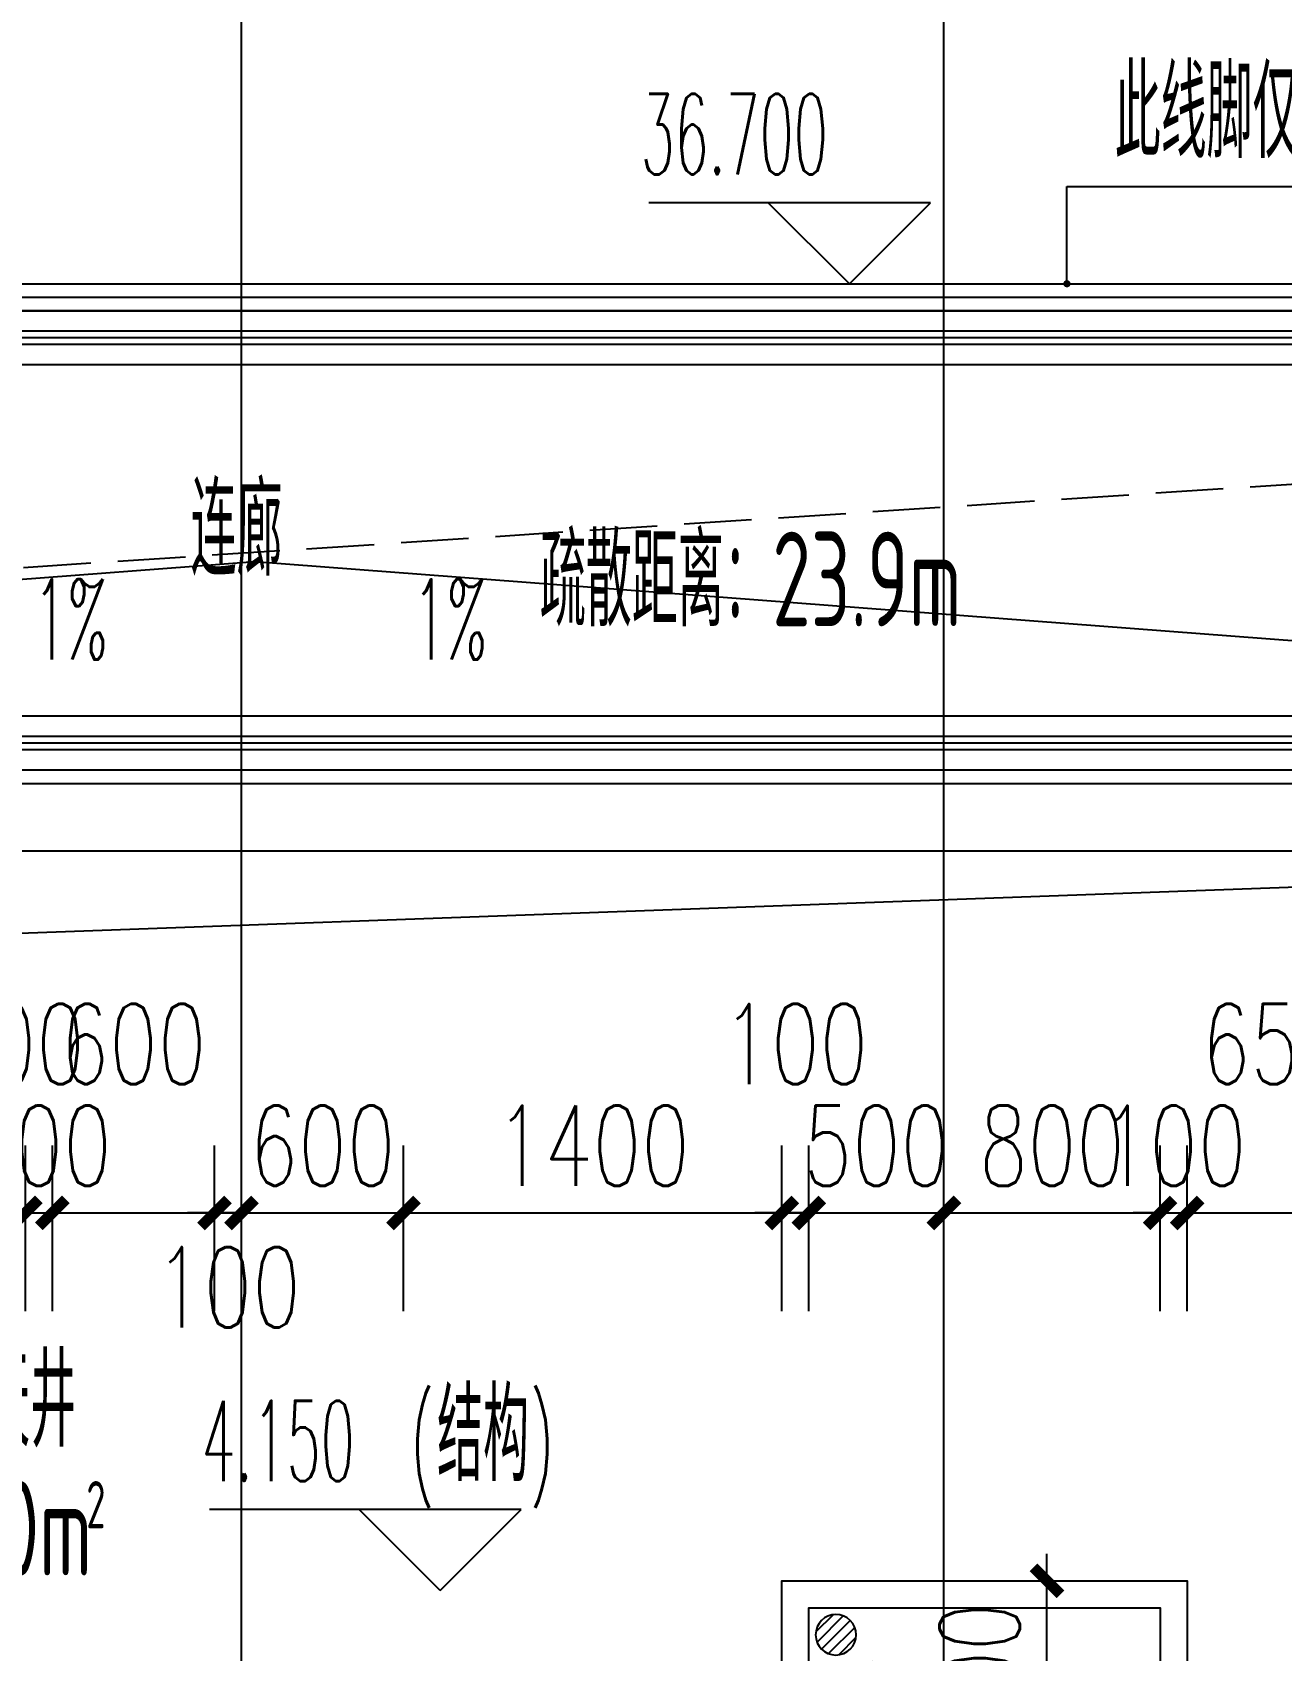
# Model space of a CAD drawing. Extents: x -129588 to 17450, y 1144 to 109436.
# Drawn here: x -30488 to -25864, y 25140 to 31129 of the extents above; entities that cross this region are included whole.
import ezdxf

# ---------------------------------------------------------------- set-up
doc = ezdxf.new("R2010")
doc.units = 0
doc.header["$LTSCALE"] = 1000
doc.header["$MEASUREMENT"] = 0
doc.linetypes.add('DASH', pattern=[0.35, 0.25, -0.1])
doc.layers.add('A-area(算全面积)', color=21, linetype='Continuous', plot=False)
doc.layers.add('A-area(算半面积)', color=23, linetype='Continuous', plot=False)
for name, color, linetype in [('A-外装饰线脚', 7, 'Continuous'), ('A-洞口', 105, 'Continuous'), ('A-疏散距离', 105, 'DASH'), ('A-看线', 105, 'Continuous'), ('A-空调室外机', 5, 'DASH'), ('A-第三道尺寸线', 105, 'Continuous'), ('A-线脚看线', 9, 'Continuous'), ('AE-FLOR', 151, 'Continuous'), ('DIM_ELEV', 3, 'Continuous'), ('DIM_LEAD', 3, 'Continuous'), ('DIM_SYMB', 3, 'Continuous'), ('DOTE', 16, 'Continuous'), ('NL', 5, 'Continuous'), ('PUB_TEXT', 7, 'Continuous'), ('ys', 154, 'Continuous'), ('栏杆', 142, 'Continuous')]:
    doc.layers.add(name, color=color, linetype=linetype)
doc.styles.add('_TCH_DIM', font='SIMPLEX.shx', dxfattribs={"width": 0.7, "bigfont": 'GBCBIG.shx'})
doc.styles.add('_TCH_DIM_T3', font='SIMPLEX.shx', dxfattribs={"width": 0.705882, "bigfont": 'GBCBIG.shx'})
doc.styles.get("Standard").update_dxf_attribs({"font": 'gbenor.shx', "width": 0.7, "bigfont": 'gbcbig.shx'})
doc.dimstyles.new('_TCH_ARCH&&100', dxfattribs={"dimtxt": 297.5, "dimasz": 100, "dimexe": 250, "dimexo": 300, "dimgap": 100, "dimtad": 1, "dimdec": 0, "dimzin": 0, "dimdsep": 46, "dimtxsty": '_TCH_DIM_T3', "dimblk": 'ARCHTICK', "dimcen": 0.09, "dimclrt": 7, "dimazin": 2, "dimtfac": 1, "dimtdec": 0, "dimtix": 1, "dimtmove": 2, "dimatfit": 3, "dimfxl": 0, "dimtolj": 1, "dimtzin": 0, "dimarcsym": 0})

# ---------------------------------------------------------------- blocks, each defined once
blk = doc.blocks.new('zhouxianssceng0329')
at = {"layer": 'DOTE'}
for p, q in [((-29713.7, 140298.2), (-29713.7, 156469.4)), ((-27113.7, 132089.9), (-27113.7, 156469.4)), ((5501.3, 148798.2), (-44988.6, 148798.2)), ((-20013.7, 147298.2), (-44988.6, 147298.2))]:
    blk.add_line(p, q, dxfattribs=at)
blk = doc.blocks.new('ktswaj')
at = {"linetype": 'DASH'}
blk.add_lwpolyline([(15990.1, 179082.6), (15990.1, 178253.3), (16268.4, 178253.3), (16268.4, 179082.6)], close=True, dxfattribs=at)
for points in [[(15990.1, 179082.6), (16268.4, 178253.3)], [(15990.1, 178253.3), (16268.4, 179082.6)]]:
    blk.add_lwpolyline(points, dxfattribs=at)
blk = doc.blocks.new('A3ktsjw')
at = {"layer": '栏杆'}
for points in [[(-26114.3, 169534.8), (-26114.3, 170234.8), (-24614.3, 170234.8), (-24614.3, 169534.8)], [(-26014.3, 169534.8), (-26014.3, 170134.8), (-24714.3, 170134.8), (-24714.3, 169534.8)]]:
    blk.add_lwpolyline(points, dxfattribs=at)
at = {"layer": 'A-空调室外机', "extrusion": (0, 0, -1), "zscale": -1, "rotation": 90}
blk.add_blockref('ktswaj', (204032.2, 153666.4), dxfattribs=at)
blk = doc.blocks.new('ssxianjiao0329')
at = {"layer": 'A-线脚看线'}
for points in [[(-32413.7, 148948.2), (-22513.7, 148948.2)], [(-32413.7, 147148.2), (-22513.7, 147148.2)]]:
    blk.add_lwpolyline(points, dxfattribs=at)
blk = doc.blocks.new('hhhhxintongqutong0329')
at = {"layer": 'A-area(算全面积)'}
blk.add_lwpolyline([(-37213.7, 20182.6), (-37213.7, 20182.6), (-37213.7, 20182.6), (-37213.7, 16782.6), (-34663.7, 16782.6), (-34663.7, 16782.6), (-33413.7, 16782.6), (-33413.7, 16782.6), (-31813.7, 16782.6), (-31813.7, 16982.6), (-31213.7, 16982.6), (-31213.7, 13682.6), (-29813.7, 13682.6), (-29813.7, 16982.6), (-29213.7, 16982.6), (-29213.7, 16782.6), (-27713.6, 16782.6), (-27713.6, 16782.6), (-26463.7, 16782.6), (-26463.7, 16782.6), (-25563.6, 16782.6), (-25563.7, 18382.6), (-22113.7, 18382.6), (-22113.7, 20182.6)], close=True, dxfattribs=at)
at = {"layer": 'A-看线'}
blk.add_lwpolyline([(-22113.7, 20182.6), (-37213.7, 20182.6)], dxfattribs=at)
at = {"layer": 'AE-FLOR'}
for points in [[(-22513.7, 22182.6), (-32413.7, 22182.6)], [(-22513.7, 21982.6), (-32413.7, 21982.6)], [(-22513.7, 20682.6), (-32413.7, 20682.6)], [(-22513.7, 20482.6), (-32413.7, 20482.6)]]:
    blk.add_lwpolyline(points, dxfattribs=at)
at = {"layer": 'DIM_ELEV'}
for p, q in [((-28678.4, 17746.5), (-29831.7, 17746.5)), ((-28978.4, 17446.5), (-29278.4, 17746.5)), ((-28978.4, 17446.5), (-28678.4, 17746.5))]:
    blk.add_line(p, q, dxfattribs=at)
at = {"layer": '栏杆'}
for points in [[(-22513.7, 22107.6), (-32413.7, 22107.6)], [(-22513.7, 22057.6), (-32413.7, 22057.6)], [(-22513.7, 20607.6), (-32413.7, 20607.6)], [(-22513.7, 20557.6), (-32413.7, 20557.6)]]:
    blk.add_lwpolyline(points, dxfattribs=at)
at = {"layer": 'PUB_TEXT', "width": 0.7}
for s, height, p in [('连廊', 337.59, (-29901.9, 21202.3)), ('天井', 337.59, (-30666, 17979.4)), ('50m', 350, (-30757.7, 17501.6)), ('2', 175, (-30288.1, 17676.6))]:
    blk.add_text(s, height=height, dxfattribs=at).set_placement(p)
at = {"layer": 'PUB_TEXT', "style": '_TCH_DIM'}
for s, height, width, p in [('结构', 337.59, 0.7, (-28989.7, 17851.5)), ('4.150', 297.5, 0.494118, (-29861.7, 17851.5)), ('(', 297.5, 0.494118, (-29087.7, 17851.5)), (')', 297.5, 0.494118, (-28645.6, 17851.5))]:
    blk.add_text(s, height=height, dxfattribs=dict(at, width=width)).set_placement(p)
blk = doc.blocks.new('_LV13')
at = {"color": 0}
for p, q in [((-0.071, 0.495), (-0.495, 0.071)), ((0.183, 0.465), (-0.465, -0.183)), ((0.354, 0.354), (-0.354, -0.354)), ((0.465, 0.183), (-0.183, -0.465)), ((0.495, -0.071), (0.071, -0.495))]:
    blk.add_line(p, q, dxfattribs=at)
blk.add_circle((0, 0), 0.5)
blk = doc.blocks.new('e30505')
at = {"layer": 'NL', "ltscale": 0.5, "extrusion": (0, 0, -1), "xscale": -150, "yscale": 150, "zscale": -150, "rotation": 270}
blk.add_blockref('_LV13', (130227.7, 67543.6), dxfattribs=at)
blk = doc.blocks.new('_ArchTick')
at = {"color": 0, "linetype": 'ByBlock', "const_width": 0.4}
blk.add_lwpolyline([(-0.5, -0.5), (0.5, 0.5)], dxfattribs=at)
blk = doc.blocks.new('*D315')
at = {"layer": 'A-第三道尺寸线', "color": 0, "lineweight": -2, "transparency": 16777216}
for p, q in [((-26732.4, 25398.2), (-26732.4, 25498.2)), ((-27148.2, 25398.2), (-26482.4, 25398.2)), ((-26732.4, 24698.2), (-26732.4, 25398.2)), ((-27148.2, 24698.2), (-26482.4, 24698.2)), ((-26732.4, 24698.2), (-26732.4, 24598.2))]:
    blk.add_line(p, q, dxfattribs=at)
at = {"layer": 'Defpoints', "color": 0, "transparency": 16777216}
for p in [(-27448.2, 25398.2), (-26732.4, 25398.2), (-27448.2, 24698.2)]:
    blk.add_point(p, dxfattribs=at)
at = {"layer": 'A-第三道尺寸线', "color": 0, "lineweight": -2, "transparency": 16777216, "xscale": 100, "yscale": 100, "zscale": 100}
for p, rotation in [((-26732.4, 25398.2), 270), ((-26732.4, 24698.2), 90)]:
    blk.add_blockref('_ArchTick', p, dxfattribs=dict(at, rotation=rotation))
at = {"layer": 'A-第三道尺寸线', "color": 7, "transparency": 16777216, "insert": (-26981.2, 25048.2), "char_height": 297.5, "attachment_point": 5, "rotation": 90, "style": '_TCH_DIM_T3'}
blk.add_mtext('\\A1;700', dxfattribs=at)
blk = doc.blocks.new('*D382')
at = {"layer": 'A-第三道尺寸线', "color": 0, "lineweight": -2, "transparency": 16777216}
for p, q in [((-30613.7, 26396.1), (-30613.7, 27009.5)), ((-30513.7, 26396.1), (-30513.7, 27009.5)), ((-30613.7, 26759.5), (-30713.7, 26759.5)), ((-30613.7, 26759.5), (-30513.7, 26759.5)), ((-30513.7, 26759.5), (-30413.7, 26759.5))]:
    blk.add_line(p, q, dxfattribs=at)
at = {"layer": 'Defpoints', "color": 0, "transparency": 16777216}
for p in [(-30513.7, 26759.5), (-30613.7, 26096.1), (-30513.7, 26096.1)]:
    blk.add_point(p, dxfattribs=at)
at = {"layer": 'A-第三道尺寸线', "color": 0, "lineweight": -2, "transparency": 16777216, "xscale": 100, "yscale": 100, "zscale": 100}
blk.add_blockref('_ArchTick', (-30613.7, 26759.5), dxfattribs=at)
at = {"layer": 'A-第三道尺寸线', "color": 0, "lineweight": -2, "transparency": 16777216, "xscale": 100, "yscale": 100, "zscale": 100, "rotation": 180}
blk.add_blockref('_ArchTick', (-30513.7, 26759.5), dxfattribs=at)
at = {"layer": 'A-第三道尺寸线', "color": 7, "transparency": 16777216, "insert": (-30563.7, 27384.5), "char_height": 297.5, "attachment_point": 5, "style": '_TCH_DIM_T3'}
blk.add_mtext('\\A1;100', dxfattribs=at)
blk = doc.blocks.new('*D383')
at = {"layer": 'A-第三道尺寸线', "color": 0, "lineweight": -2, "transparency": 16777216}
for p, q in [((-30513.7, 26396.1), (-30513.7, 27009.5)), ((-30413.7, 26396.1), (-30413.7, 27009.5)), ((-30513.7, 26759.5), (-30613.7, 26759.5)), ((-30513.7, 26759.5), (-30413.7, 26759.5)), ((-30413.7, 26759.5), (-30313.7, 26759.5))]:
    blk.add_line(p, q, dxfattribs=at)
at = {"layer": 'Defpoints', "color": 0, "transparency": 16777216}
for p in [(-30413.7, 26759.5), (-30513.7, 26096.1), (-30413.7, 26096.1)]:
    blk.add_point(p, dxfattribs=at)
at = {"layer": 'A-第三道尺寸线', "color": 0, "lineweight": -2, "transparency": 16777216, "xscale": 100, "yscale": 100, "zscale": 100}
blk.add_blockref('_ArchTick', (-30513.7, 26759.5), dxfattribs=at)
at = {"layer": 'A-第三道尺寸线', "color": 0, "lineweight": -2, "transparency": 16777216, "xscale": 100, "yscale": 100, "zscale": 100, "rotation": 180}
blk.add_blockref('_ArchTick', (-30413.7, 26759.5), dxfattribs=at)
at = {"layer": 'A-第三道尺寸线', "color": 7, "transparency": 16777216, "insert": (-30463.7, 27008.2), "char_height": 297.5, "attachment_point": 5, "style": '_TCH_DIM_T3'}
blk.add_mtext('\\A1;100', dxfattribs=at)
blk = doc.blocks.new('*D384')
at = {"layer": 'A-第三道尺寸线', "color": 0, "lineweight": -2, "transparency": 16777216}
for p, q in [((-30413.7, 26396.1), (-30413.7, 27009.5)), ((-29813.7, 26396.1), (-29813.7, 27009.5)), ((-30413.7, 26759.5), (-29813.7, 26759.5))]:
    blk.add_line(p, q, dxfattribs=at)
at = {"layer": 'Defpoints', "color": 0, "transparency": 16777216}
for p in [(-29813.7, 26759.5), (-30413.7, 26096.1), (-29813.7, 26096.1)]:
    blk.add_point(p, dxfattribs=at)
at = {"layer": 'A-第三道尺寸线', "color": 0, "lineweight": -2, "transparency": 16777216, "xscale": 100, "yscale": 100, "zscale": 100, "rotation": 180}
blk.add_blockref('_ArchTick', (-30413.7, 26759.5), dxfattribs=at)
at = {"layer": 'A-第三道尺寸线', "color": 0, "lineweight": -2, "transparency": 16777216, "xscale": 100, "yscale": 100, "zscale": 100}
blk.add_blockref('_ArchTick', (-29813.7, 26759.5), dxfattribs=at)
at = {"layer": 'A-第三道尺寸线', "color": 7, "transparency": 16777216, "insert": (-30113.7, 27384.5), "char_height": 297.5, "attachment_point": 5, "style": '_TCH_DIM_T3'}
blk.add_mtext('\\A1;600', dxfattribs=at)
blk = doc.blocks.new('*D385')
at = {"layer": 'A-第三道尺寸线', "color": 0, "lineweight": -2, "transparency": 16777216}
for p, q in [((-29813.7, 26396.1), (-29813.7, 27009.5)), ((-29713.7, 26396.1), (-29713.7, 27009.5)), ((-29813.7, 26759.5), (-29913.7, 26759.5)), ((-29813.7, 26759.5), (-29713.7, 26759.5)), ((-29713.7, 26759.5), (-29613.7, 26759.5))]:
    blk.add_line(p, q, dxfattribs=at)
at = {"layer": 'Defpoints', "color": 0, "transparency": 16777216}
for p in [(-29713.7, 26759.5), (-29813.7, 26096.1), (-29713.7, 26096.1)]:
    blk.add_point(p, dxfattribs=at)
at = {"layer": 'A-第三道尺寸线', "color": 0, "lineweight": -2, "transparency": 16777216, "xscale": 100, "yscale": 100, "zscale": 100}
blk.add_blockref('_ArchTick', (-29813.7, 26759.5), dxfattribs=at)
at = {"layer": 'A-第三道尺寸线', "color": 0, "lineweight": -2, "transparency": 16777216, "xscale": 100, "yscale": 100, "zscale": 100, "rotation": 180}
blk.add_blockref('_ArchTick', (-29713.7, 26759.5), dxfattribs=at)
at = {"layer": 'A-第三道尺寸线', "color": 7, "transparency": 16777216, "insert": (-29763.7, 26484.5), "char_height": 297.5, "attachment_point": 5, "style": '_TCH_DIM_T3'}
blk.add_mtext('\\A1;100', dxfattribs=at)
blk = doc.blocks.new('*D386')
at = {"layer": 'A-第三道尺寸线', "color": 0, "lineweight": -2, "transparency": 16777216}
for p, q in [((-29713.7, 26396.1), (-29713.7, 27009.5)), ((-29113.7, 26396.1), (-29113.7, 27009.5)), ((-29713.7, 26759.5), (-29813.7, 26759.5)), ((-29713.7, 26759.5), (-29113.7, 26759.5)), ((-29113.7, 26759.5), (-29013.7, 26759.5))]:
    blk.add_line(p, q, dxfattribs=at)
at = {"layer": 'Defpoints', "color": 0, "transparency": 16777216}
for p in [(-29113.7, 26759.5), (-29713.7, 26096.1), (-29113.7, 26096.1)]:
    blk.add_point(p, dxfattribs=at)
at = {"layer": 'A-第三道尺寸线', "color": 0, "lineweight": -2, "transparency": 16777216, "xscale": 100, "yscale": 100, "zscale": 100}
blk.add_blockref('_ArchTick', (-29713.7, 26759.5), dxfattribs=at)
at = {"layer": 'A-第三道尺寸线', "color": 0, "lineweight": -2, "transparency": 16777216, "xscale": 100, "yscale": 100, "zscale": 100, "rotation": 180}
blk.add_blockref('_ArchTick', (-29113.7, 26759.5), dxfattribs=at)
at = {"layer": 'A-第三道尺寸线', "color": 7, "transparency": 16777216, "insert": (-29413.7, 27008.2), "char_height": 297.5, "attachment_point": 5, "style": '_TCH_DIM_T3'}
blk.add_mtext('\\A1;600', dxfattribs=at)
blk = doc.blocks.new('*D387')
at = {"layer": 'A-第三道尺寸线', "color": 0, "lineweight": -2, "transparency": 16777216}
for p, q in [((-29113.7, 26396.1), (-29113.7, 27009.5)), ((-27713.6, 26396.1), (-27713.6, 27009.5)), ((-29113.7, 26759.5), (-27713.6, 26759.5))]:
    blk.add_line(p, q, dxfattribs=at)
at = {"layer": 'Defpoints', "color": 0, "transparency": 16777216}
for p in [(-27713.6, 26759.5), (-29113.7, 26096.1), (-27713.6, 26096.1)]:
    blk.add_point(p, dxfattribs=at)
at = {"layer": 'A-第三道尺寸线', "color": 0, "lineweight": -2, "transparency": 16777216, "xscale": 100, "yscale": 100, "zscale": 100, "rotation": 180}
blk.add_blockref('_ArchTick', (-29113.7, 26759.5), dxfattribs=at)
at = {"layer": 'A-第三道尺寸线', "color": 0, "lineweight": -2, "transparency": 16777216, "xscale": 100, "yscale": 100, "zscale": 100}
blk.add_blockref('_ArchTick', (-27713.6, 26759.5), dxfattribs=at)
at = {"layer": 'A-第三道尺寸线', "color": 7, "transparency": 16777216, "insert": (-28413.7, 27008.2), "char_height": 297.5, "attachment_point": 5, "style": '_TCH_DIM_T3'}
blk.add_mtext('\\A1;1400', dxfattribs=at)
blk = doc.blocks.new('*D388')
at = {"layer": 'A-第三道尺寸线', "color": 0, "lineweight": -2, "transparency": 16777216}
for p, q in [((-27713.6, 26396.1), (-27713.6, 27009.5)), ((-27613.7, 26396.1), (-27613.7, 27009.5)), ((-27713.6, 26759.5), (-27813.6, 26759.5)), ((-27713.6, 26759.5), (-27613.7, 26759.5)), ((-27613.7, 26759.5), (-27513.7, 26759.5))]:
    blk.add_line(p, q, dxfattribs=at)
at = {"layer": 'Defpoints', "color": 0, "transparency": 16777216}
for p in [(-27613.7, 26759.5), (-27713.6, 26096.1), (-27613.7, 26096.1)]:
    blk.add_point(p, dxfattribs=at)
at = {"layer": 'A-第三道尺寸线', "color": 0, "lineweight": -2, "transparency": 16777216, "xscale": 100, "yscale": 100, "zscale": 100}
blk.add_blockref('_ArchTick', (-27713.6, 26759.5), dxfattribs=at)
at = {"layer": 'A-第三道尺寸线', "color": 0, "lineweight": -2, "transparency": 16777216, "xscale": 100, "yscale": 100, "zscale": 100, "rotation": 180}
blk.add_blockref('_ArchTick', (-27613.7, 26759.5), dxfattribs=at)
at = {"layer": 'A-第三道尺寸线', "color": 7, "transparency": 16777216, "insert": (-27663.7, 27384.5), "char_height": 297.5, "attachment_point": 5, "style": '_TCH_DIM_T3'}
blk.add_mtext('\\A1;100', dxfattribs=at)
blk = doc.blocks.new('*D389')
at = {"layer": 'A-第三道尺寸线', "color": 0, "lineweight": -2, "transparency": 16777216}
for p, q in [((-27613.7, 26396.1), (-27613.7, 27009.5)), ((-27113.7, 26396.1), (-27113.7, 27009.5)), ((-27613.7, 26759.5), (-27713.7, 26759.5)), ((-27613.7, 26759.5), (-27113.7, 26759.5)), ((-27113.7, 26759.5), (-27013.7, 26759.5))]:
    blk.add_line(p, q, dxfattribs=at)
at = {"layer": 'Defpoints', "color": 0, "transparency": 16777216}
for p in [(-27113.7, 26759.5), (-27613.7, 26096.1), (-27113.7, 26096.1)]:
    blk.add_point(p, dxfattribs=at)
at = {"layer": 'A-第三道尺寸线', "color": 0, "lineweight": -2, "transparency": 16777216, "xscale": 100, "yscale": 100, "zscale": 100}
blk.add_blockref('_ArchTick', (-27613.7, 26759.5), dxfattribs=at)
at = {"layer": 'A-第三道尺寸线', "color": 0, "lineweight": -2, "transparency": 16777216, "xscale": 100, "yscale": 100, "zscale": 100, "rotation": 180}
blk.add_blockref('_ArchTick', (-27113.7, 26759.5), dxfattribs=at)
at = {"layer": 'A-第三道尺寸线', "color": 7, "transparency": 16777216, "insert": (-27363.7, 27008.2), "char_height": 297.5, "attachment_point": 5, "style": '_TCH_DIM_T3'}
blk.add_mtext('\\A1;500', dxfattribs=at)
blk = doc.blocks.new('*D390')
at = {"layer": 'A-第三道尺寸线', "color": 0, "lineweight": -2, "transparency": 16777216}
for p, q in [((-27113.7, 26396.1), (-27113.7, 27009.5)), ((-26313.6, 26396.1), (-26313.6, 27009.5)), ((-27113.7, 26759.5), (-26313.6, 26759.5))]:
    blk.add_line(p, q, dxfattribs=at)
at = {"layer": 'Defpoints', "color": 0, "transparency": 16777216}
for p in [(-26313.6, 26759.5), (-27113.7, 26096.1), (-26313.6, 26096.1)]:
    blk.add_point(p, dxfattribs=at)
at = {"layer": 'A-第三道尺寸线', "color": 0, "lineweight": -2, "transparency": 16777216, "xscale": 100, "yscale": 100, "zscale": 100, "rotation": 180}
blk.add_blockref('_ArchTick', (-27113.7, 26759.5), dxfattribs=at)
at = {"layer": 'A-第三道尺寸线', "color": 0, "lineweight": -2, "transparency": 16777216, "xscale": 100, "yscale": 100, "zscale": 100}
blk.add_blockref('_ArchTick', (-26313.6, 26759.5), dxfattribs=at)
at = {"layer": 'A-第三道尺寸线', "color": 7, "transparency": 16777216, "insert": (-26713.7, 27008.2), "char_height": 297.5, "attachment_point": 5, "style": '_TCH_DIM_T3'}
blk.add_mtext('\\A1;800', dxfattribs=at)
blk = doc.blocks.new('*D391')
at = {"layer": 'A-第三道尺寸线', "color": 0, "lineweight": -2, "transparency": 16777216}
for p, q in [((-26313.6, 26396.1), (-26313.6, 27009.5)), ((-26213.6, 26396.1), (-26213.6, 27009.5)), ((-26313.6, 26759.5), (-26413.6, 26759.5)), ((-26313.6, 26759.5), (-26213.6, 26759.5)), ((-26213.6, 26759.5), (-26113.6, 26759.5))]:
    blk.add_line(p, q, dxfattribs=at)
at = {"layer": 'Defpoints', "color": 0, "transparency": 16777216}
for p in [(-26213.6, 26759.5), (-26313.6, 26096.1), (-26213.6, 26096.1)]:
    blk.add_point(p, dxfattribs=at)
at = {"layer": 'A-第三道尺寸线', "color": 0, "lineweight": -2, "transparency": 16777216, "xscale": 100, "yscale": 100, "zscale": 100}
blk.add_blockref('_ArchTick', (-26313.6, 26759.5), dxfattribs=at)
at = {"layer": 'A-第三道尺寸线', "color": 0, "lineweight": -2, "transparency": 16777216, "xscale": 100, "yscale": 100, "zscale": 100, "rotation": 180}
blk.add_blockref('_ArchTick', (-26213.6, 26759.5), dxfattribs=at)
at = {"layer": 'A-第三道尺寸线', "color": 7, "transparency": 16777216, "insert": (-26263.6, 27008.2), "char_height": 297.5, "attachment_point": 5, "style": '_TCH_DIM_T3'}
blk.add_mtext('\\A1;100', dxfattribs=at)
blk = doc.blocks.new('*D392')
at = {"layer": 'A-第三道尺寸线', "color": 0, "lineweight": -2, "transparency": 16777216}
for p, q in [((-26213.6, 26396.1), (-26213.6, 27009.5)), ((-25563.7, 26396.1), (-25563.7, 27009.5)), ((-26213.6, 26759.5), (-25563.7, 26759.5))]:
    blk.add_line(p, q, dxfattribs=at)
at = {"layer": 'Defpoints', "color": 0, "transparency": 16777216}
for p in [(-25563.7, 26759.5), (-26213.6, 26096.1), (-25563.7, 26096.1)]:
    blk.add_point(p, dxfattribs=at)
at = {"layer": 'A-第三道尺寸线', "color": 0, "lineweight": -2, "transparency": 16777216, "xscale": 100, "yscale": 100, "zscale": 100, "rotation": 180}
blk.add_blockref('_ArchTick', (-26213.6, 26759.5), dxfattribs=at)
at = {"layer": 'A-第三道尺寸线', "color": 0, "lineweight": -2, "transparency": 16777216, "xscale": 100, "yscale": 100, "zscale": 100}
blk.add_blockref('_ArchTick', (-25563.7, 26759.5), dxfattribs=at)
at = {"layer": 'A-第三道尺寸线', "color": 7, "transparency": 16777216, "insert": (-25888.7, 27384.5), "char_height": 297.5, "attachment_point": 5, "style": '_TCH_DIM_T3'}
blk.add_mtext('\\A1;650', dxfattribs=at)

msp = doc.modelspace()

# ---------------------------------------------------------------- linework, layer by layer
at = {"layer": 'A-area(算半面积)'}
for points in [[(-32413.7, 30098.2), (-22513.7, 30098.2), (-22513.7, 30298.2), (-21913.7, 30298.2), (-21913.7, 30098.2), (-20113.7, 30098.2), (-20113.7, 29898.2), (-16513.7, 29898.2), (-16513.7, 30298.2), (-8013.7, 30298.2)], [(-5513.7, 28498.2), (-17613.7, 28498.2), (-17613.7, 28598.2), (-20113.7, 28598.2), (-20113.7, 24698.2), (-24913.7, 24698.2), (-24913.7, 26298.2), (-22113.7, 26298.2), (-22113.7, 28198.2), (-22513.7, 28198.2), (-22513.7, 28398.2), (-32413.7, 28398.2)]]:
    msp.add_lwpolyline(points, dxfattribs=at)
at = {"layer": 'A-外装饰线脚', "elevation": 0}
msp.add_lwpolyline([(-32413.7, 30198.2), (-22513.7, 30198.2)], dxfattribs=at)
at = {"layer": 'A-洞口'}
msp.add_lwpolyline([(-37213.7, 24698.2), (-36594.5, 27575.7), (-22163.7, 28098.2)], dxfattribs=at)
at = {"layer": 'A-疏散距离'}
msp.add_lwpolyline([(-38913.7, 23298.2), (-37505.1, 28689.5), (-19113.7, 29898.2)], dxfattribs=at)
at = {"layer": 'DIM_ELEV'}
for p, q in [((-27163.7, 30498.2), (-28206.5, 30498.2)), ((-27463.7, 30198.2), (-27763.7, 30498.2)), ((-27463.7, 30198.2), (-27163.7, 30498.2))]:
    msp.add_line(p, q, dxfattribs=at)
at = {"layer": 'DIM_LEAD'}
for p, q in [((-26658.3, 30198.2), (-26658.3, 30558.1)), ((-26658.3, 30558.1), (-24951.8, 30558.1))]:
    msp.add_line(p, q, dxfattribs=at)
at = {"layer": 'DIM_LEAD', "const_width": 13.3}
msp.add_lwpolyline([(-26658.3, 30191.6, 1), (-26658.3, 30204.9, 1)], format="xyb", close=True, dxfattribs=at)
at = {"layer": 'DIM_SYMB'}
for points in [[(-30077, 28702.3, 0, 0, 0), (-30572, 28702.3, 80, 0, 0), (-30872, 28702.3, 0, 0, 0)], [(-29250.4, 28702.3, 0, 0, 0), (-28755.5, 28702.3, 80, 0, 0), (-28455.5, 28702.3, 0, 0, 0)]]:
    msp.add_lwpolyline(points, format="xyseb", dxfattribs=at)
at = {"layer": 'ys'}
msp.add_lwpolyline([(-22164, 28598.2), (-29663.7, 29169.2), (-36703.7, 28633.2)], dxfattribs=at)

# ---------------------------------------------------------------- block references
for name, p in [('zhouxianssceng0329', (0, -118800)), ('ssxianjiao0329', (0, -118800)), ('hhhhxintongqutong0329', (0, 7915.6))]:
    msp.add_blockref(name, p)
at = {"layer": 'A-area(算全面积)'}
msp.add_blockref('A3ktsjw', (-1599.4, -144836.5), dxfattribs=at)
at = {"layer": 'A-area(算半面积)', "xscale": -1}
msp.add_blockref('e30505', (-157741.3, -42345.3, 0), dxfattribs=at)

# ---------------------------------------------------------------- texts
at = {"layer": 'A-疏散距离', "linetype": 'ByBlock', "width": 0.7}
for s, height, p in [('疏散距离：', 337.59, (-28609, 28930.5, 0)), ('23.9m', 350, (-27748.9, 28930.5, 0))]:
    msp.add_text(s, height=height, dxfattribs=at).set_placement(p)
at = {"layer": 'PUB_TEXT', "style": '_TCH_DIM'}
for s, height, width, p in [('此线脚仅在', 337.59, 0.7, (-26481.6, 30663.1)), ('36.700', 297.5, 0.494118, (-28236.5, 30603.2)), ('1%', 297.5, 0.494118, (-30484.7, 28807.3)), ('1%', 297.5, 0.494118, (-29080.7, 28807.3))]:
    msp.add_text(s, height=height, dxfattribs=dict(at, width=width)).set_placement(p)

# ---------------------------------------------------------------- dimensions: what is measured, and where the dimension line sits
at = {"layer": 'A-第三道尺寸线'}
for base, p1, p2, picture, middle in [((-30513.7, 26759.5), (-30613.7, 26096.1), (-30513.7, 26096.1), '*D382', (-30563.7, 27384.5)), ((-29813.7, 26759.5), (-30413.7, 26096.1), (-29813.7, 26096.1), '*D384', (-30113.7, 27384.5)), ((-27613.7, 26759.5), (-27713.6, 26096.1), (-27613.7, 26096.1), '*D388', (-27663.7, 27384.5)), ((-25563.7, 26759.5), (-26213.6, 26096.1), (-25563.7, 26096.1), '*D392', (-25888.7, 27384.5)), ((-29713.7, 26759.5), (-29813.7, 26096.1), (-29713.7, 26096.1), '*D385', (-29763.7, 26484.5))]:
    dim = msp.add_linear_dim(base=base, p1=p1, p2=p2, angle=0, dimstyle='_TCH_ARCH&&100', dxfattribs=at)
    dim.commit()
    dim.dimension.update_dxf_attribs({"geometry": picture, "text_midpoint": middle, "dimtype": 129})
for p1, p2, distance, picture, middle in [((-30513.7, 26096.1), (-30413.7, 26096.1), 663.4, '*D383', (-30463.7, 27008.2)), ((-29713.7, 26096.1), (-29113.7, 26096.1), 663.4, '*D386', (-29413.7, 27008.2)), ((-29113.7, 26096.1), (-27713.6, 26096.1), 663.4, '*D387', (-28413.7, 27008.2)), ((-27613.7, 26096.1), (-27113.7, 26096.1), 663.4, '*D389', (-27363.7, 27008.2)), ((-27113.7, 26096.1), (-26313.6, 26096.1), 663.4, '*D390', (-26713.7, 27008.2)), ((-26313.6, 26096.1), (-26213.6, 26096.1), 663.4, '*D391', (-26263.6, 27008.2)), ((-27448.2, 24698.2), (-27448.2, 25398.2), -715.8, '*D315', (-26981.2, 25048.2))]:
    dim = msp.add_aligned_dim(p1=p1, p2=p2, distance=distance, dimstyle='_TCH_ARCH&&100', dxfattribs=at)
    dim.commit()
    dim.dimension.update_dxf_attribs({"geometry": picture, "text_midpoint": middle})

doc.saveas('drawing.dxf')
